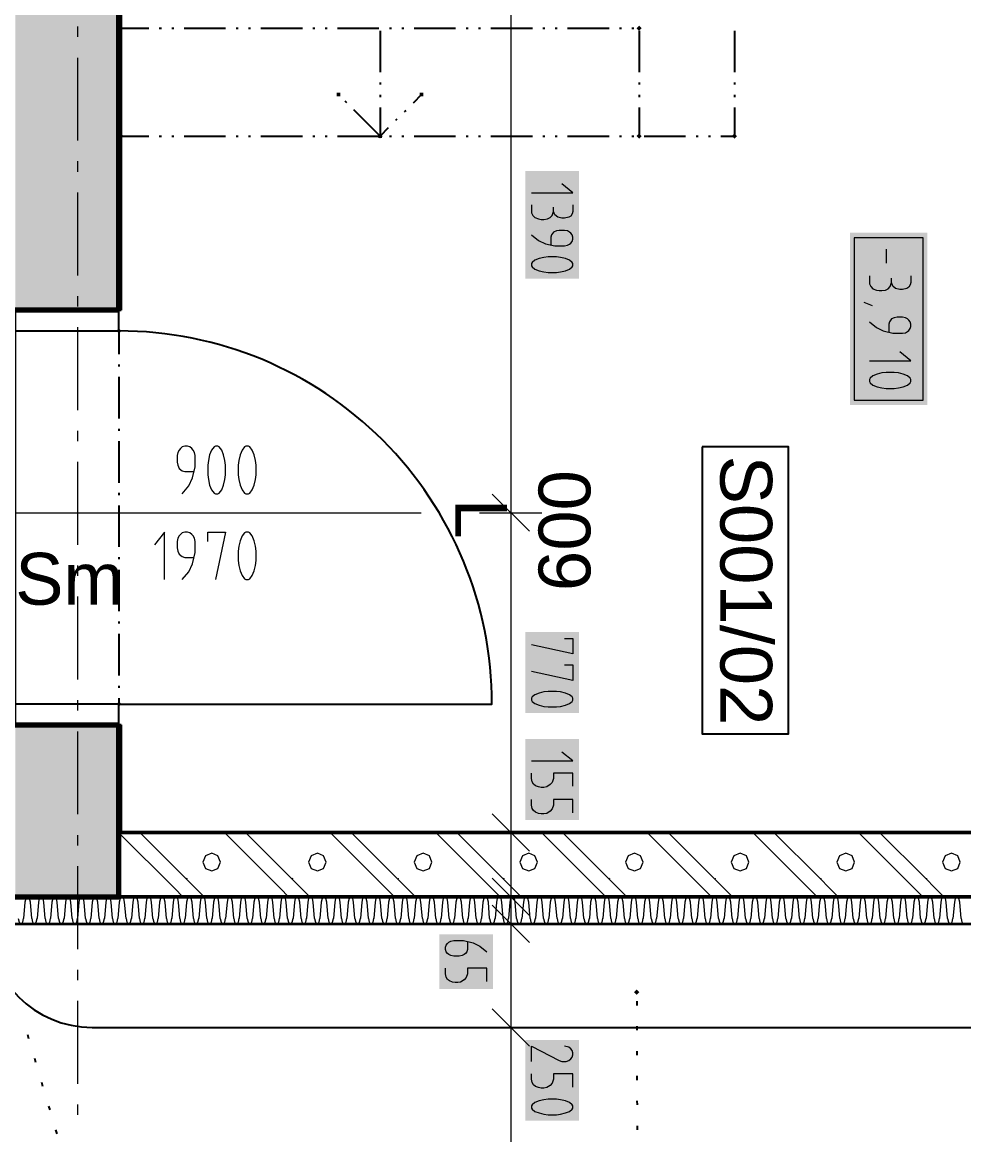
# Model space of a CAD drawing. Header units: millimetres. Extents: x 0 to 594, y 0 to 420.
# Drawn here: x 398.18 to 416.07, y 246.47 to 267.6 of the extents above; entities that cross this region are included whole.
import ezdxf

# ---------------------------------------------------------------- set-up
doc = ezdxf.new("R2010")
doc.units = ezdxf.units.MM
doc.header["$LTSCALE"] = 8
for name, color, linetype in [('PDF_Dvere', 7, 'Continuous'), ('PDF_Instalacni prizdivky', 7, 'Continuous'), ('PDF_Koty delkove', 7, 'Continuous'), ('PDF_Koty vyskove-pudorysy', 7, 'Continuous'), ('PDF_Mistnost-popis', 7, 'Continuous'), ('PDF_Obecne 0.25', 7, 'Continuous'), ('PDF_Omitka', 7, 'Continuous'), ('PDF_Osy hlavni', 7, 'Continuous'), ('PDF_Popis dveri', 7, 'Continuous'), ('PDF_Popisy EL', 7, 'Continuous'), ('PDF_Schody 2D', 7, 'Continuous'), ('PDF_Steny obvodove nosne', 7, 'Continuous'), ('PDF_Steny sendvic', 7, 'Continuous'), ('PDF_Text', 7, 'Continuous')]:
    doc.layers.add(name, color=color, linetype=linetype)
doc.styles.add('PDF Arial', font='arial.ttf')

msp = doc.modelspace()

# ---------------------------------------------------------------- linework, layer by layer
at = {"layer": 'PDF_Dvere', "lineweight": 25}
for points in [[(398.051, 262.134), (398.051, 261.74), (400.02, 261.74), (400.02, 262.134)], [(398.051, 254.654), (398.051, 254.26), (400.02, 254.26), (400.02, 254.654)]]:
    msp.add_lwpolyline(points, close=True, dxfattribs=at)
msp.add_lwpolyline([(400.02, 254.764), (400.02, 254.654), (407.106, 254.654, 0.414214), (400.02, 261.74), (400.02, 261.299)], format="xyb", dxfattribs=at)
for points in [[(400.02, 261.102), (400.02, 261.063)], [(400.02, 260.866), (400.02, 260.079)], [(400.02, 259.882), (400.02, 259.843)], [(400.02, 259.646), (400.02, 258.858)], [(400.02, 258.662), (400.02, 258.622)], [(400.02, 258.425), (400.02, 257.638)], [(400.02, 257.441), (400.02, 257.402)], [(400.02, 257.205), (400.02, 256.417)], [(400.02, 256.221), (400.02, 256.181)], [(400.02, 255.984), (400.02, 255.197)], [(400.02, 255), (400.02, 254.961)]]:
    msp.add_lwpolyline(points, dxfattribs=at)
at = {"layer": 'PDF_Dvere', "lineweight": 25, "transparency": 33554559}
for points in [[(400.02, 261.789), (400.069, 261.74), (399.971, 261.74), (400.02, 261.691)], [(400.02, 254.703), (400.069, 254.654), (399.971, 254.654), (400.02, 254.604)]]:
    msp.add_solid(points, dxfattribs=at)
at = {"layer": 'PDF_Instalacni prizdivky', "lineweight": 50}
msp.add_lwpolyline([(400.02, 250.992), (417.658, 250.992), (417.658, 252.213), (417.618, 252.213), (400.059, 252.213), (400.02, 252.213)], close=True, dxfattribs=at)
at = {"layer": 'PDF_Instalacni prizdivky', "lineweight": 9}
for points in [[(400.02, 252.209), (401.079, 251.15), (401.236, 250.992)], [(400.417, 252.213), (401.28, 251.35)], [(402.024, 252.213), (403.087, 251.15), (403.244, 250.992)], [(402.425, 252.213), (403.288, 251.35)], [(404.032, 252.213), (405.095, 251.15), (405.252, 250.992)], [(404.433, 252.213), (405.295, 251.35)], [(406.039, 252.213), (407.102, 251.15), (407.26, 250.992)], [(406.441, 252.213), (407.303, 251.35)], [(408.047, 252.213), (409.11, 251.15), (409.268, 250.992)], [(408.449, 252.213), (409.311, 251.35)], [(410.055, 252.213), (411.118, 251.15), (411.276, 250.992)], [(410.457, 252.213), (411.319, 251.35)], [(412.063, 252.213), (413.126, 251.15), (413.284, 250.992)], [(412.465, 252.213), (413.327, 251.35)], [(414.071, 252.213), (415.134, 251.15), (415.291, 250.992)], [(414.473, 252.213), (415.335, 251.35)], [(411.94, 251.532), (411.99, 251.652), (411.94, 251.771), (411.821, 251.82), (411.702, 251.771), (411.652, 251.652), (411.702, 251.532), (411.821, 251.483)], [(411.821, 251.483), (411.94, 251.532)], [(401.28, 251.35), (401.48, 251.15)], [(403.288, 251.35), (403.488, 251.15)], [(405.295, 251.35), (405.496, 251.15)], [(407.303, 251.35), (407.504, 251.15)], [(409.311, 251.35), (409.512, 251.15)], [(411.319, 251.35), (411.52, 251.15)], [(413.327, 251.35), (413.528, 251.15)], [(415.335, 251.35), (415.536, 251.15)], [(401.48, 251.15), (401.638, 250.992)], [(403.488, 251.15), (403.646, 250.992)], [(405.496, 251.15), (405.654, 250.992)], [(407.504, 251.15), (407.662, 250.992)], [(409.512, 251.15), (409.669, 250.992)], [(411.52, 251.15), (411.677, 250.992)], [(413.528, 251.15), (413.685, 250.992)], [(415.536, 251.15), (415.693, 250.992)]]:
    msp.add_lwpolyline(points, dxfattribs=at)
for points in [[(401.782, 251.483), (401.901, 251.532), (401.95, 251.652), (401.901, 251.771), (401.782, 251.82), (401.662, 251.771), (401.613, 251.652), (401.662, 251.532)], [(403.79, 251.483), (403.909, 251.532), (403.958, 251.652), (403.909, 251.771), (403.79, 251.82), (403.67, 251.771), (403.621, 251.652), (403.67, 251.532)], [(405.797, 251.483), (405.917, 251.532), (405.966, 251.652), (405.917, 251.771), (405.797, 251.82), (405.678, 251.771), (405.629, 251.652), (405.678, 251.532)], [(407.805, 251.483), (407.924, 251.532), (407.974, 251.652), (407.924, 251.771), (407.805, 251.82), (407.686, 251.771), (407.637, 251.652), (407.686, 251.532)], [(409.813, 251.483), (409.932, 251.532), (409.982, 251.652), (409.932, 251.771), (409.813, 251.82), (409.694, 251.771), (409.644, 251.652), (409.694, 251.532)], [(413.829, 251.483), (413.948, 251.532), (413.998, 251.652), (413.948, 251.771), (413.829, 251.82), (413.71, 251.771), (413.66, 251.652), (413.71, 251.532)], [(415.837, 251.483), (415.956, 251.532), (416.005, 251.652), (415.956, 251.771), (415.837, 251.82), (415.717, 251.771), (415.668, 251.652), (415.717, 251.532)]]:
    msp.add_lwpolyline(points, close=True, dxfattribs=at)
at = {"layer": 'PDF_Instalacni prizdivky', "lineweight": 9, "transparency": 33554559}
for points in [[(401.31, 251.354), (401.328, 251.336), (401.292, 251.336), (401.31, 251.319)], [(403.318, 251.354), (403.335, 251.336), (403.3, 251.336), (403.318, 251.319)], [(405.326, 251.354), (405.343, 251.336), (405.308, 251.336), (405.326, 251.319)], [(407.333, 251.354), (407.351, 251.336), (407.316, 251.336), (407.333, 251.319)], [(409.341, 251.354), (409.359, 251.336), (409.324, 251.336), (409.341, 251.319)], [(411.349, 251.354), (411.367, 251.336), (411.331, 251.336), (411.349, 251.319)], [(413.357, 251.354), (413.375, 251.336), (413.339, 251.336), (413.357, 251.319)], [(415.365, 251.354), (415.383, 251.336), (415.347, 251.336), (415.365, 251.319)]]:
    msp.add_solid(points, dxfattribs=at)
at = {"layer": 'PDF_Koty delkove', "lineweight": 18}
for points in [[(407.464, 299.614), (407.464, 295.179), (407.464, 287.961), (407.464, 285.437), (407.464, 269.22), (407.464, 258.288), (407.464, 252.213)], [(407.858, 264.363), (408.645, 264.363), (408.436, 264.531)], [(407.858, 264.132), (407.858, 263.985), (407.884, 263.933), (407.924, 263.891), (407.989, 263.87), (408.042, 263.859), (408.095, 263.859), (408.16, 263.87), (408.212, 263.891), (408.251, 263.933), (408.278, 264.006)], [(408.645, 264.132), (408.645, 264.006), (408.633, 263.964), (408.606, 263.922), (408.566, 263.901), (408.488, 263.88), (408.436, 263.88), (408.357, 263.901), (408.304, 263.943), (408.278, 264.006), (408.278, 264.09)], [(407.858, 263.565), (407.989, 263.46), (408.121, 263.397), (408.304, 263.355), (408.488, 263.355), (408.54, 263.366), (408.58, 263.387), (408.606, 263.407), (408.633, 263.439), (408.645, 263.481), (408.645, 263.523), (408.633, 263.565), (408.606, 263.596), (408.58, 263.617), (408.54, 263.639), (408.488, 263.649), (408.383, 263.649), (408.331, 263.639), (408.278, 263.617), (408.239, 263.565), (408.225, 263.523), (408.225, 263.376)], [(408.331, 263.145), (408.173, 263.145), (408.095, 263.135), (408.003, 263.113), (407.924, 263.082), (407.871, 263.04), (407.858, 263.019), (407.858, 262.977), (407.871, 262.956), (407.924, 262.914), (408.003, 262.883), (408.095, 262.862), (408.173, 262.851)], [(408.173, 262.851), (408.331, 262.851), (408.409, 262.862), (408.501, 262.883), (408.58, 262.914), (408.633, 262.956), (408.645, 262.977), (408.645, 263.019), (408.633, 263.04), (408.58, 263.082), (408.501, 263.113), (408.409, 263.135), (408.331, 263.145)], [(407.11, 258.642), (407.818, 257.934)], [(406.873, 258.288), (407.464, 258.288), (408.055, 258.288)], [(408.488, 255.901), (408.645, 255.901), (408.645, 255.607), (407.858, 255.775)], [(408.488, 255.397), (408.645, 255.397), (408.645, 255.103), (407.858, 255.271)], [(407.858, 253.575), (408.645, 253.575), (408.436, 253.742)], [(408.645, 253.091), (408.645, 253.343), (408.278, 253.343), (408.278, 253.238), (408.251, 253.165), (408.212, 253.123), (408.147, 253.081), (408.095, 253.071), (408.042, 253.071), (407.989, 253.081), (407.937, 253.102), (407.898, 253.134), (407.871, 253.175), (407.858, 253.238), (407.858, 253.343)], [(408.645, 252.587), (408.645, 252.839), (408.278, 252.839), (408.278, 252.734), (408.251, 252.661), (408.212, 252.619), (408.147, 252.577), (408.095, 252.567), (408.042, 252.567), (407.989, 252.577), (407.937, 252.598), (407.898, 252.63), (407.871, 252.671), (407.858, 252.734), (407.858, 252.839)], [(407.11, 252.567), (407.818, 251.858)], [(406.873, 252.213), (407.464, 252.213), (408.055, 252.213)], [(407.464, 252.213), (407.464, 250.992), (407.464, 250.48), (407.464, 248.512), (407.464, 210.598), (407.464, 203.906)], [(407.11, 251.346), (407.818, 250.638)], [(406.873, 250.992), (407.464, 250.992), (408.055, 250.992)], [(407.11, 250.835), (407.818, 250.126)], [(406.873, 250.48), (407.464, 250.48), (408.055, 250.48)], [(406.643, 250.139), (406.643, 249.992), (406.629, 249.95), (406.603, 249.918), (406.576, 249.898), (406.538, 249.877), (406.485, 249.866), (406.38, 249.866), (406.328, 249.877), (406.288, 249.898), (406.262, 249.918), (406.235, 249.95), (406.222, 249.992), (406.222, 250.034), (406.235, 250.076), (406.262, 250.107), (406.288, 250.128), (406.328, 250.149), (406.38, 250.16), (406.564, 250.16), (406.747, 250.118), (406.879, 250.055), (407.01, 249.95)], [(406.511, 249.373), (406.459, 249.362), (406.406, 249.362), (406.354, 249.373), (406.302, 249.394), (406.262, 249.425), (406.235, 249.467), (406.222, 249.53), (406.222, 249.635)], [(407.01, 249.383), (407.01, 249.635), (406.643, 249.635), (406.643, 249.53), (406.616, 249.457), (406.576, 249.414), (406.511, 249.373)], [(407.11, 248.866), (407.818, 248.157)], [(406.873, 248.512), (407.464, 248.512), (408.055, 248.512)], [(407.858, 247.863), (407.858, 248.157), (408.383, 247.884), (408.436, 247.863), (408.514, 247.863), (408.566, 247.884), (408.606, 247.916), (408.633, 247.947), (408.645, 247.989), (408.645, 248.031), (408.633, 248.073), (408.606, 248.105), (408.566, 248.136), (408.488, 248.157)], [(408.645, 247.38), (408.645, 247.632), (408.278, 247.632), (408.278, 247.527), (408.251, 247.454), (408.212, 247.412), (408.147, 247.37), (408.095, 247.359), (408.042, 247.359), (407.989, 247.37), (407.937, 247.391), (407.898, 247.422), (407.871, 247.464), (407.858, 247.527), (407.858, 247.632)], [(408.003, 247.117), (407.924, 247.086), (407.871, 247.044), (407.858, 247.023), (407.858, 246.981), (407.871, 246.96), (407.924, 246.918), (408.003, 246.887), (408.095, 246.866), (408.173, 246.855)], [(408.173, 246.855), (408.331, 246.855), (408.409, 246.866), (408.501, 246.887), (408.58, 246.918), (408.633, 246.96), (408.645, 246.981), (408.645, 247.023), (408.633, 247.044), (408.58, 247.086), (408.501, 247.117), (408.409, 247.139), (408.331, 247.15), (408.173, 247.15), (408.095, 247.139), (408.003, 247.117)]]:
    msp.add_lwpolyline(points, dxfattribs=at)
msp.add_lwpolyline([(408.173, 254.599), (408.331, 254.599), (408.409, 254.61), (408.501, 254.631), (408.58, 254.662), (408.633, 254.704), (408.645, 254.725), (408.645, 254.767), (408.633, 254.788), (408.58, 254.83), (408.501, 254.861), (408.409, 254.883), (408.331, 254.893), (408.173, 254.893), (408.095, 254.883), (408.003, 254.861), (407.924, 254.83), (407.871, 254.788), (407.858, 254.767), (407.858, 254.725), (407.871, 254.704), (407.924, 254.662), (408.003, 254.631), (408.095, 254.61)], close=True, dxfattribs=at)
at = {"layer": 'PDF_Koty delkove', "color": 7, "lineweight": 18, "true_color": 0xffffff, "transparency": 33554559}
for points in [[(407.74, 264.775), (407.74, 262.733), (408.763, 264.775), (408.763, 262.733)], [(407.74, 256.019), (407.74, 254.481), (408.763, 256.019), (408.763, 254.481)], [(407.74, 253.987), (407.74, 252.449), (408.763, 253.987), (408.763, 252.449)], [(406.104, 250.278), (406.104, 249.244), (407.128, 250.278), (407.128, 249.244)], [(407.74, 248.276), (407.74, 246.738), (408.763, 248.276), (408.763, 246.738)]]:
    msp.add_solid(points, dxfattribs=at)
at = {"layer": 'PDF_Koty vyskove-pudorysy', "lineweight": 18}
msp.add_lwpolyline([(413.99, 263.511), (413.99, 260.427), (415.302, 260.427), (415.302, 263.511)], close=True, dxfattribs=at)
for points in [[(414.594, 263.292), (414.594, 263.029)], [(414.278, 262.789), (414.278, 262.636), (414.305, 262.581), (414.344, 262.537), (414.41, 262.516), (414.462, 262.505), (414.515, 262.505), (414.581, 262.516), (414.633, 262.537), (414.672, 262.581), (414.699, 262.657)], [(415.066, 262.789), (415.066, 262.657), (415.053, 262.614), (415.026, 262.57), (414.987, 262.548), (414.909, 262.526), (414.856, 262.526), (414.777, 262.548), (414.725, 262.592), (414.699, 262.657), (414.699, 262.745)], [(414.174, 262.286), (414.331, 262.22)], [(414.278, 261.914), (414.41, 261.804), (414.541, 261.739), (414.725, 261.695), (414.909, 261.695), (414.961, 261.706), (415, 261.728), (415.026, 261.75), (415.053, 261.783), (415.066, 261.827), (415.066, 261.87), (415.053, 261.914), (415.026, 261.947), (415, 261.968), (414.961, 261.991), (414.909, 262.002), (414.803, 262.002), (414.751, 261.991), (414.699, 261.968), (414.659, 261.914), (414.646, 261.87), (414.646, 261.717)], [(414.278, 261.17), (415.066, 261.17), (414.856, 261.345)], [(415.053, 260.754), (415.066, 260.777), (415.066, 260.82), (415.053, 260.842), (415, 260.886), (414.922, 260.918), (414.829, 260.941), (414.751, 260.952), (414.594, 260.952), (414.515, 260.941), (414.423, 260.918), (414.344, 260.886), (414.292, 260.842), (414.278, 260.82), (414.278, 260.777), (414.292, 260.754), (414.344, 260.711), (414.423, 260.678), (414.515, 260.657), (414.594, 260.645)], [(414.594, 260.645), (414.751, 260.645), (414.829, 260.657), (414.922, 260.678), (415, 260.711), (415.053, 260.754)]]:
    msp.add_lwpolyline(points, dxfattribs=at)
at = {"layer": 'PDF_Koty vyskove-pudorysy', "color": 7, "lineweight": 18, "true_color": 0xffffff, "transparency": 33554559}
msp.add_solid([(413.911, 263.605), (413.911, 260.332), (415.381, 263.605), (415.381, 260.332)], dxfattribs=at)
at = {"layer": 'PDF_Mistnost-popis', "lineweight": 25}
msp.add_lwpolyline([(411.102, 259.536), (411.102, 254.085), (412.742, 254.085), (412.742, 259.536)], close=True, dxfattribs=at)
at = {"layer": 'PDF_Obecne 0.25', "lineweight": 25}
msp.add_lwpolyline([(398.051, 262.134), (398.051, 254.26), (392.776, 254.26), (397.54, 250.48, 0.414211), (399.508, 248.512), (444.665, 248.512, 0.414215), (446.634, 250.48)], format="xyb", dxfattribs=at)
at = {"layer": 'PDF_Omitka', "lineweight": 35}
for points in [[(400.059, 262.134), (400.059, 299.614), (400.059, 299.653), (400.02, 299.653), (400.02, 262.134)], [(400.059, 262.134), (400.02, 262.134)], [(400.02, 254.26), (400.059, 254.26)], [(400.02, 254.26), (400.02, 252.213), (400.059, 252.213), (400.059, 254.26)]]:
    msp.add_lwpolyline(points, dxfattribs=at)
at = {"layer": 'PDF_Osy hlavni', "lineweight": 18}
for points in [[(399.232, 267.52), (399.232, 267.323)], [(399.232, 266.929), (399.232, 265.354)], [(399.232, 264.961), (399.232, 264.764)], [(399.232, 264.37), (399.232, 262.795)], [(399.232, 262.402), (399.232, 262.205)], [(399.232, 261.811), (399.232, 260.236)], [(399.232, 259.843), (399.232, 259.646)], [(399.232, 259.252), (399.232, 257.677)], [(399.232, 257.284), (399.232, 257.087)], [(399.232, 256.693), (399.232, 255.118)], [(399.232, 254.725), (399.232, 254.528)], [(399.232, 254.134), (399.232, 252.559)], [(399.232, 252.165), (399.232, 251.969)], [(399.232, 251.575), (399.232, 250)], [(399.232, 249.606), (399.232, 249.41)], [(399.232, 249.016), (399.232, 247.441)], [(399.232, 247.047), (399.232, 246.851)]]:
    msp.add_lwpolyline(points, dxfattribs=at)
at = {"layer": 'PDF_Popis dveri', "lineweight": 18}
for points in [[(401.224, 258.646), (401.345, 258.797), (401.417, 258.948), (401.465, 259.159), (401.465, 259.371), (401.453, 259.431), (401.429, 259.476), (401.405, 259.506), (401.368, 259.537), (401.32, 259.551), (401.272, 259.551), (401.224, 259.537), (401.187, 259.506), (401.163, 259.476), (401.139, 259.431), (401.127, 259.371), (401.127, 259.25), (401.139, 259.19), (401.163, 259.129), (401.224, 259.084), (401.272, 259.068), (401.441, 259.068)], [(402.551, 259.476), (402.504, 259.537), (402.479, 259.551), (402.431, 259.551), (402.407, 259.537), (402.359, 259.476), (402.323, 259.385), (402.298, 259.279), (402.286, 259.19), (402.286, 259.009), (402.298, 258.918), (402.323, 258.812), (402.359, 258.722), (402.407, 258.661), (402.431, 258.646), (402.479, 258.646), (402.504, 258.661), (402.551, 258.722), (402.588, 258.812), (402.612, 258.918), (402.624, 259.009)], [(402.624, 259.009), (402.624, 259.19), (402.612, 259.279), (402.588, 259.385), (402.551, 259.476)], [(395.359, 258.288), (405.76, 258.288)], [(400.885, 257.016), (400.885, 257.921), (400.693, 257.68)], [(401.224, 257.016), (401.345, 257.167), (401.417, 257.318), (401.465, 257.529), (401.465, 257.741), (401.453, 257.801), (401.429, 257.846), (401.405, 257.876), (401.368, 257.907), (401.32, 257.921), (401.272, 257.921), (401.224, 257.907), (401.187, 257.876), (401.163, 257.846), (401.139, 257.801), (401.127, 257.741), (401.127, 257.62), (401.139, 257.56), (401.163, 257.499), (401.224, 257.454), (401.272, 257.439), (401.441, 257.439)], [(401.706, 257.741), (401.706, 257.921), (402.044, 257.921), (401.852, 257.016)], [(402.551, 257.846), (402.504, 257.907), (402.479, 257.921), (402.431, 257.921), (402.407, 257.907), (402.359, 257.846), (402.323, 257.755), (402.298, 257.65), (402.286, 257.56), (402.286, 257.379), (402.298, 257.288), (402.323, 257.182), (402.359, 257.092), (402.407, 257.031), (402.431, 257.016), (402.479, 257.016), (402.504, 257.031), (402.551, 257.092), (402.588, 257.182), (402.612, 257.288), (402.624, 257.379)], [(402.624, 257.379), (402.624, 257.56), (402.612, 257.65), (402.588, 257.755), (402.551, 257.846)]]:
    msp.add_lwpolyline(points, dxfattribs=at)
msp.add_lwpolyline([(402.044, 259.009), (402.044, 259.19), (402.032, 259.279), (402.008, 259.385), (401.972, 259.476), (401.924, 259.537), (401.899, 259.551), (401.852, 259.551), (401.827, 259.537), (401.779, 259.476), (401.743, 259.385), (401.718, 259.279), (401.706, 259.19), (401.706, 259.009), (401.718, 258.918), (401.743, 258.812), (401.779, 258.722), (401.827, 258.661), (401.852, 258.646), (401.899, 258.646), (401.924, 258.661), (401.972, 258.722), (402.008, 258.812), (402.032, 258.918)], close=True, dxfattribs=at)
at = {"layer": 'PDF_Popisy EL', "lineweight": 25}
for points in [[(409.857, 249.008), (409.857, 248.929)], [(409.858, 248.536), (409.858, 248.457)], [(398.281, 248.379), (398.303, 248.303)], [(409.859, 248.063), (409.86, 247.985)], [(398.415, 247.925), (398.437, 247.85)], [(398.548, 247.472), (398.57, 247.397)], [(409.861, 247.591), (409.861, 247.512)], [(398.681, 247.019), (398.704, 246.944)], [(409.862, 247.118), (409.863, 247.04)], [(409.864, 246.646), (409.864, 246.567)], [(398.815, 246.566), (398.837, 246.49)]]:
    msp.add_lwpolyline(points, dxfattribs=at)
at = {"layer": 'PDF_Popisy EL', "lineweight": 25, "transparency": 33554559}
msp.add_solid([(409.856, 249.23), (409.905, 249.181), (409.807, 249.181), (409.856, 249.132)], dxfattribs=at)
at = {"layer": 'PDF_Schody 2D', "lineweight": 25}
for points in [[(400.059, 267.488), (400.59, 267.488)], [(400.059, 267.441), (400.059, 266.654)], [(400.787, 267.488), (400.827, 267.488)], [(401.023, 267.488), (401.063, 267.488)], [(401.26, 267.488), (402.047, 267.488)], [(402.244, 267.488), (402.283, 267.488)], [(402.48, 267.488), (402.52, 267.488)], [(402.716, 267.488), (403.504, 267.488)], [(403.701, 267.488), (403.74, 267.488)], [(403.937, 267.488), (403.976, 267.488)], [(404.173, 267.488), (404.96, 267.488)], [(404.98, 267.441), (404.98, 266.654)], [(405.157, 267.488), (405.197, 267.488)], [(405.394, 267.488), (405.433, 267.488)], [(405.63, 267.488), (406.417, 267.488)], [(406.614, 267.488), (406.653, 267.488)], [(406.85, 267.488), (406.89, 267.488)], [(407.086, 267.488), (407.874, 267.488)], [(408.071, 267.488), (408.11, 267.488)], [(408.307, 267.488), (408.346, 267.488)], [(408.543, 267.488), (409.331, 267.488)], [(409.527, 267.488), (409.567, 267.488)], [(409.764, 267.488), (409.803, 267.488)], [(409.902, 267.441), (409.902, 266.654)], [(411.713, 267.441), (411.713, 266.654)], [(400.059, 266.457), (400.059, 266.417)], [(404.98, 266.457), (404.98, 266.417)], [(409.902, 266.457), (409.902, 266.417)], [(411.713, 266.457), (411.713, 266.417)], [(405.768, 266.228), (405.607, 266.068)], [(400.059, 266.221), (400.059, 266.181)], [(404.313, 266.109), (404.34, 266.081)], [(404.98, 266.221), (404.98, 266.181)], [(409.902, 266.221), (409.902, 266.181)], [(411.713, 266.221), (411.713, 266.181)], [(400.059, 265.984), (400.059, 265.441)], [(405.134, 265.594), (404.98, 265.441), (404.48, 265.942)], [(404.98, 265.984), (404.98, 265.441)], [(405.468, 265.928), (405.44, 265.901)], [(409.902, 265.984), (409.902, 265.441)], [(411.713, 265.984), (411.713, 265.441)], [(405.301, 265.761), (405.273, 265.734)], [(400.059, 265.441), (400.59, 265.441)], [(400.787, 265.441), (400.827, 265.441)], [(401.023, 265.441), (401.063, 265.441)], [(401.26, 265.441), (402.047, 265.441)], [(402.244, 265.441), (402.283, 265.441)], [(402.48, 265.441), (402.52, 265.441)], [(402.716, 265.441), (403.504, 265.441)], [(403.701, 265.441), (403.74, 265.441)], [(403.937, 265.441), (403.976, 265.441)], [(404.173, 265.441), (404.96, 265.441)], [(405.157, 265.441), (405.197, 265.441)], [(405.394, 265.441), (405.433, 265.441)], [(405.63, 265.441), (406.417, 265.441)], [(406.614, 265.441), (406.653, 265.441)], [(406.85, 265.441), (406.89, 265.441)], [(407.086, 265.441), (407.874, 265.441)], [(408.071, 265.441), (408.11, 265.441)], [(408.307, 265.441), (408.346, 265.441)], [(408.543, 265.441), (409.331, 265.441)], [(409.527, 265.441), (409.567, 265.441)], [(409.764, 265.441), (409.803, 265.441)], [(410, 265.441), (410.787, 265.441)], [(410.984, 265.441), (411.023, 265.441)], [(411.22, 265.441), (411.26, 265.441)], [(411.457, 265.441), (411.713, 265.441)]]:
    msp.add_lwpolyline(points, dxfattribs=at)
at = {"layer": 'PDF_Schody 2D', "lineweight": 25, "transparency": 33554559}
for points in [[(400.01, 267.488), (400.059, 267.537), (400.059, 267.439), (400.108, 267.488)], [(409.852, 267.488), (409.902, 267.537), (409.902, 267.439), (409.951, 267.488)], [(404.158, 266.263), (404.228, 266.263), (404.158, 266.194), (404.228, 266.194)], [(405.803, 266.263), (405.803, 266.194), (405.733, 266.263), (405.733, 266.194)], [(400.059, 265.49), (400.108, 265.441), (400.01, 265.441), (400.059, 265.392)], [(400.01, 265.441), (400.059, 265.49), (400.059, 265.392), (400.108, 265.441)], [(404.98, 265.49), (405.03, 265.441), (404.931, 265.441), (404.98, 265.392)], [(405.015, 265.476), (405.015, 265.406), (404.946, 265.476), (404.946, 265.406)], [(404.946, 265.476), (405.015, 265.476), (404.946, 265.406), (405.015, 265.406)], [(409.852, 265.441), (409.902, 265.49), (409.902, 265.392), (409.951, 265.441)], [(409.852, 265.441), (409.902, 265.49), (409.902, 265.392), (409.951, 265.441)], [(409.902, 265.49), (409.951, 265.441), (409.852, 265.441), (409.902, 265.392)], [(411.664, 265.441), (411.713, 265.49), (411.713, 265.392), (411.762, 265.441)], [(411.713, 265.49), (411.762, 265.441), (411.664, 265.441), (411.713, 265.392)]]:
    msp.add_solid(points, dxfattribs=at)
at = {"layer": 'PDF_Steny obvodove nosne', "lineweight": 70}
for points in [[(400.02, 262.134), (400.02, 299.653), (400.059, 299.653)], [(400.02, 262.134), (398.051, 262.134)], [(398.051, 250.992), (400.02, 250.992), (400.02, 252.213), (400.02, 254.26)], [(398.051, 254.26), (400.02, 254.26)]]:
    msp.add_lwpolyline(points, dxfattribs=at)
at = {"layer": 'PDF_Steny obvodove nosne', "color": 9, "lineweight": 9, "true_color": 0xc0c0c0, "transparency": 33554559}
for points in [[(400.02, 262.134), (400.02, 301.622), (398.051, 262.134), (398.051, 301.622)], [(398.051, 254.26), (398.051, 250.992), (400.02, 254.26), (400.02, 250.992)]]:
    msp.add_solid(points, dxfattribs=at)
at = {"layer": 'PDF_Steny sendvic', "lineweight": 35}
for points in [[(417.657, 250.48), (455.689, 250.48), (455.689, 250.992), (455.689, 255.754), (455.177, 255.754), (455.177, 252.567), (455.177, 250.992), (442.067, 250.992), (417.658, 250.992), (400.02, 250.992), (398.051, 250.992)], [(398.051, 250.48), (417.657, 250.48)]]:
    msp.add_lwpolyline(points, dxfattribs=at)
at = {"layer": 'PDF_Steny sendvic', "lineweight": 9}
for points in [[(398.234, 250.89), (398.209, 250.583)], [(398.28, 250.992), (398.249, 250.962), (398.234, 250.89)], [(398.234, 250.89), (398.234, 250.89)], [(398.337, 250.89), (398.322, 250.962), (398.291, 250.992)], [(398.362, 250.583), (398.337, 250.89)], [(398.49, 250.89), (398.465, 250.583)], [(398.536, 250.992), (398.505, 250.962), (398.49, 250.89)], [(398.49, 250.89), (398.49, 250.89)], [(398.593, 250.89), (398.578, 250.962), (398.547, 250.992)], [(398.618, 250.583), (398.593, 250.89)], [(398.746, 250.89), (398.721, 250.583)], [(398.792, 250.992), (398.761, 250.962), (398.746, 250.89)], [(398.746, 250.89), (398.746, 250.89)], [(398.849, 250.89), (398.834, 250.962), (398.803, 250.992)], [(398.874, 250.583), (398.849, 250.89)], [(399.002, 250.89), (398.976, 250.583)], [(399.048, 250.992), (399.017, 250.962), (399.002, 250.89)], [(399.002, 250.89), (399.002, 250.89)], [(399.105, 250.89), (399.09, 250.962), (399.059, 250.992)], [(399.13, 250.583), (399.105, 250.89)], [(399.258, 250.89), (399.232, 250.583)], [(399.304, 250.992), (399.273, 250.962), (399.258, 250.89)], [(399.258, 250.89), (399.258, 250.89)], [(399.361, 250.89), (399.345, 250.962), (399.314, 250.992)], [(399.386, 250.583), (399.361, 250.89)], [(399.514, 250.89), (399.488, 250.583)], [(399.56, 250.992), (399.529, 250.962), (399.514, 250.89)], [(399.514, 250.89), (399.514, 250.89)], [(399.616, 250.89), (399.601, 250.962), (399.57, 250.992)], [(399.642, 250.583), (399.616, 250.89)], [(399.769, 250.89), (399.744, 250.583)], [(399.816, 250.992), (399.785, 250.962), (399.769, 250.89)], [(399.769, 250.89), (399.769, 250.89)], [(399.872, 250.89), (399.857, 250.962), (399.826, 250.992)], [(399.898, 250.583), (399.872, 250.89)], [(400.025, 250.89), (400, 250.583)], [(400.071, 250.992), (400.04, 250.962), (400.025, 250.89)], [(400.025, 250.89), (400.025, 250.89)], [(400.128, 250.89), (400.113, 250.962), (400.082, 250.992)], [(400.154, 250.583), (400.128, 250.89)], [(400.281, 250.89), (400.256, 250.583)], [(400.327, 250.992), (400.296, 250.962), (400.281, 250.89)], [(400.281, 250.89), (400.281, 250.89)], [(400.384, 250.89), (400.369, 250.962), (400.338, 250.992)], [(400.409, 250.583), (400.384, 250.89)], [(400.537, 250.89), (400.512, 250.583)], [(400.583, 250.992), (400.552, 250.962), (400.537, 250.89)], [(400.537, 250.89), (400.537, 250.89)], [(400.64, 250.89), (400.625, 250.962), (400.594, 250.992)], [(400.665, 250.583), (400.64, 250.89)], [(400.793, 250.89), (400.768, 250.583)], [(400.839, 250.992), (400.808, 250.962), (400.793, 250.89)], [(400.793, 250.89), (400.793, 250.89)], [(400.896, 250.89), (400.881, 250.962), (400.85, 250.992)], [(400.921, 250.583), (400.896, 250.89)], [(401.049, 250.89), (401.024, 250.583)], [(401.095, 250.992), (401.064, 250.962), (401.049, 250.89)], [(401.049, 250.89), (401.049, 250.89)], [(401.152, 250.89), (401.137, 250.962), (401.106, 250.992)], [(401.177, 250.583), (401.152, 250.89)], [(401.305, 250.89), (401.28, 250.583)], [(401.351, 250.992), (401.32, 250.962), (401.305, 250.89)], [(401.305, 250.89), (401.305, 250.89)], [(401.408, 250.89), (401.393, 250.962), (401.362, 250.992)], [(401.433, 250.583), (401.408, 250.89)], [(401.561, 250.89), (401.535, 250.583)], [(401.607, 250.992), (401.576, 250.962), (401.561, 250.89)], [(401.561, 250.89), (401.561, 250.89)], [(401.664, 250.89), (401.649, 250.962), (401.618, 250.992)], [(401.689, 250.583), (401.664, 250.89)], [(401.817, 250.89), (401.791, 250.583)], [(401.863, 250.992), (401.832, 250.962), (401.817, 250.89)], [(401.817, 250.89), (401.817, 250.89)], [(401.92, 250.89), (401.905, 250.962), (401.874, 250.992)], [(401.945, 250.583), (401.92, 250.89)], [(402.073, 250.89), (402.047, 250.583)], [(402.119, 250.992), (402.088, 250.962), (402.073, 250.89)], [(402.073, 250.89), (402.073, 250.89)], [(402.175, 250.89), (402.16, 250.962), (402.129, 250.992)], [(402.201, 250.583), (402.175, 250.89)], [(402.329, 250.89), (402.303, 250.583)], [(402.375, 250.992), (402.344, 250.962), (402.329, 250.89)], [(402.329, 250.89), (402.329, 250.89)], [(402.431, 250.89), (402.416, 250.962), (402.385, 250.992)], [(402.457, 250.583), (402.431, 250.89)], [(402.584, 250.89), (402.559, 250.583)], [(402.63, 250.992), (402.599, 250.962), (402.584, 250.89)], [(402.584, 250.89), (402.584, 250.89)], [(402.687, 250.89), (402.672, 250.962), (402.641, 250.992)], [(402.713, 250.583), (402.687, 250.89)], [(402.84, 250.89), (402.815, 250.583)], [(402.886, 250.992), (402.855, 250.962), (402.84, 250.89)], [(402.84, 250.89), (402.84, 250.89)], [(402.943, 250.89), (402.928, 250.962), (402.897, 250.992)], [(402.969, 250.583), (402.943, 250.89)], [(403.096, 250.89), (403.071, 250.583)], [(403.142, 250.992), (403.111, 250.962), (403.096, 250.89)], [(403.096, 250.89), (403.096, 250.89)], [(403.199, 250.89), (403.184, 250.962), (403.153, 250.992)], [(403.224, 250.583), (403.199, 250.89)], [(403.352, 250.89), (403.327, 250.583)], [(403.398, 250.992), (403.367, 250.962), (403.352, 250.89)], [(403.352, 250.89), (403.352, 250.89)], [(403.455, 250.89), (403.44, 250.962), (403.409, 250.992)], [(403.48, 250.583), (403.455, 250.89)], [(403.608, 250.89), (403.583, 250.583)], [(403.654, 250.992), (403.623, 250.962), (403.608, 250.89)], [(403.608, 250.89), (403.608, 250.89)], [(403.711, 250.89), (403.696, 250.962), (403.665, 250.992)], [(403.736, 250.583), (403.711, 250.89)], [(403.864, 250.89), (403.839, 250.583)], [(403.91, 250.992), (403.879, 250.962), (403.864, 250.89)], [(403.864, 250.89), (403.864, 250.89)], [(403.967, 250.89), (403.952, 250.962), (403.921, 250.992)], [(403.992, 250.583), (403.967, 250.89)], [(404.12, 250.89), (404.095, 250.583)], [(404.166, 250.992), (404.135, 250.962), (404.12, 250.89)], [(404.12, 250.89), (404.12, 250.89)], [(404.223, 250.89), (404.208, 250.962), (404.177, 250.992)], [(404.248, 250.583), (404.223, 250.89)], [(404.376, 250.89), (404.35, 250.583)], [(404.422, 250.992), (404.391, 250.962), (404.376, 250.89)], [(404.376, 250.89), (404.376, 250.89)], [(404.479, 250.89), (404.464, 250.962), (404.433, 250.992)], [(404.504, 250.583), (404.479, 250.89)], [(404.632, 250.89), (404.606, 250.583)], [(404.678, 250.992), (404.647, 250.962), (404.632, 250.89)], [(404.632, 250.89), (404.632, 250.89)], [(404.735, 250.89), (404.719, 250.962), (404.688, 250.992)], [(404.76, 250.583), (404.735, 250.89)], [(404.888, 250.89), (404.862, 250.583)], [(404.934, 250.992), (404.903, 250.962), (404.888, 250.89)], [(404.888, 250.89), (404.888, 250.89)], [(404.888, 250.89), (404.888, 250.89)], [(404.99, 250.89), (404.975, 250.962), (404.944, 250.992)], [(405.016, 250.583), (404.99, 250.89)], [(405.144, 250.89), (405.118, 250.583)], [(405.19, 250.992), (405.159, 250.962), (405.144, 250.89)], [(405.144, 250.89), (405.144, 250.89)], [(405.246, 250.89), (405.231, 250.962), (405.2, 250.992)], [(405.272, 250.583), (405.246, 250.89)], [(405.399, 250.89), (405.374, 250.583)], [(405.445, 250.992), (405.414, 250.962), (405.399, 250.89)], [(405.399, 250.89), (405.399, 250.89)], [(405.502, 250.89), (405.487, 250.962), (405.456, 250.992)], [(405.528, 250.583), (405.502, 250.89)], [(405.655, 250.89), (405.63, 250.583)], [(405.701, 250.992), (405.67, 250.962), (405.655, 250.89)], [(405.655, 250.89), (405.655, 250.89)], [(405.758, 250.89), (405.743, 250.962), (405.712, 250.992)], [(405.784, 250.583), (405.758, 250.89)], [(405.911, 250.89), (405.886, 250.583)], [(405.957, 250.992), (405.926, 250.962), (405.911, 250.89)], [(405.911, 250.89), (405.911, 250.89)], [(406.014, 250.89), (405.999, 250.962), (405.968, 250.992)], [(406.039, 250.583), (406.014, 250.89)], [(406.167, 250.89), (406.142, 250.583)], [(406.213, 250.992), (406.182, 250.962), (406.167, 250.89)], [(406.167, 250.89), (406.167, 250.89)], [(406.27, 250.89), (406.255, 250.962), (406.224, 250.992)], [(406.295, 250.583), (406.27, 250.89)], [(406.423, 250.89), (406.398, 250.583)], [(406.469, 250.992), (406.438, 250.962), (406.423, 250.89)], [(406.423, 250.89), (406.423, 250.89)], [(406.526, 250.89), (406.511, 250.962), (406.48, 250.992)], [(406.551, 250.583), (406.526, 250.89)], [(406.679, 250.89), (406.654, 250.583)], [(406.725, 250.992), (406.694, 250.962), (406.679, 250.89)], [(406.679, 250.89), (406.679, 250.89)], [(406.782, 250.89), (406.767, 250.962), (406.736, 250.992)], [(406.807, 250.583), (406.782, 250.89)], [(406.935, 250.89), (406.909, 250.583)], [(406.981, 250.992), (406.95, 250.962), (406.935, 250.89)], [(406.935, 250.89), (406.935, 250.89)], [(407.038, 250.89), (407.023, 250.962), (406.992, 250.992)], [(407.063, 250.583), (407.038, 250.89)], [(407.191, 250.89), (407.165, 250.583)], [(407.237, 250.992), (407.206, 250.962), (407.191, 250.89)], [(407.191, 250.89), (407.191, 250.89)], [(407.294, 250.89), (407.279, 250.962), (407.248, 250.992)], [(407.319, 250.583), (407.294, 250.89)], [(407.447, 250.89), (407.421, 250.583)], [(407.493, 250.992), (407.462, 250.962), (407.447, 250.89)], [(407.447, 250.89), (407.447, 250.89)], [(407.55, 250.89), (407.534, 250.962), (407.503, 250.992)], [(407.575, 250.583), (407.55, 250.89)], [(407.703, 250.89), (407.677, 250.583)], [(407.749, 250.992), (407.718, 250.962), (407.703, 250.89)], [(407.703, 250.89), (407.703, 250.89)], [(407.805, 250.89), (407.79, 250.962), (407.759, 250.992)], [(407.831, 250.583), (407.805, 250.89)], [(407.958, 250.89), (407.933, 250.583)], [(408.004, 250.992), (407.973, 250.962), (407.958, 250.89)], [(407.958, 250.89), (407.958, 250.89)], [(408.061, 250.89), (408.046, 250.962), (408.015, 250.992)], [(408.087, 250.583), (408.061, 250.89)], [(408.214, 250.89), (408.189, 250.583)], [(408.26, 250.992), (408.229, 250.962), (408.214, 250.89)], [(408.214, 250.89), (408.214, 250.89)], [(408.317, 250.89), (408.302, 250.962), (408.271, 250.992)], [(408.343, 250.583), (408.317, 250.89)], [(408.47, 250.89), (408.445, 250.583)], [(408.516, 250.992), (408.485, 250.962), (408.47, 250.89)], [(408.47, 250.89), (408.47, 250.89)], [(408.573, 250.89), (408.558, 250.962), (408.527, 250.992)], [(408.598, 250.583), (408.573, 250.89)], [(408.726, 250.89), (408.701, 250.583)], [(408.772, 250.992), (408.741, 250.962), (408.726, 250.89)], [(408.726, 250.89), (408.726, 250.89)], [(408.829, 250.89), (408.814, 250.962), (408.783, 250.992)], [(408.854, 250.583), (408.829, 250.89)], [(408.982, 250.89), (408.957, 250.583)], [(409.028, 250.992), (408.997, 250.962), (408.982, 250.89)], [(408.982, 250.89), (408.982, 250.89)], [(409.085, 250.89), (409.07, 250.962), (409.039, 250.992)], [(409.11, 250.583), (409.085, 250.89)], [(409.238, 250.89), (409.213, 250.583)], [(409.284, 250.992), (409.253, 250.962), (409.238, 250.89)], [(409.238, 250.89), (409.238, 250.89)], [(409.341, 250.89), (409.326, 250.962), (409.295, 250.992)], [(409.366, 250.583), (409.341, 250.89)], [(409.494, 250.89), (409.469, 250.583)], [(409.54, 250.992), (409.509, 250.962), (409.494, 250.89)], [(409.494, 250.89), (409.494, 250.89)], [(409.597, 250.89), (409.582, 250.962), (409.551, 250.992)], [(409.622, 250.583), (409.597, 250.89)], [(409.75, 250.89), (409.724, 250.583)], [(409.796, 250.992), (409.765, 250.962), (409.75, 250.89)], [(409.75, 250.89), (409.75, 250.89)], [(409.853, 250.89), (409.838, 250.962), (409.807, 250.992)], [(409.878, 250.583), (409.853, 250.89)], [(410.006, 250.89), (409.98, 250.583)], [(410.052, 250.992), (410.021, 250.962), (410.006, 250.89)], [(410.006, 250.89), (410.006, 250.89)], [(410.109, 250.89), (410.093, 250.962), (410.062, 250.992)], [(410.134, 250.583), (410.109, 250.89)], [(410.262, 250.89), (410.236, 250.583)], [(410.308, 250.992), (410.277, 250.962), (410.262, 250.89)], [(410.262, 250.89), (410.262, 250.89)], [(410.364, 250.89), (410.349, 250.962), (410.318, 250.992)], [(410.39, 250.583), (410.364, 250.89)], [(410.518, 250.89), (410.492, 250.583)], [(410.564, 250.992), (410.533, 250.962), (410.518, 250.89)], [(410.518, 250.89), (410.518, 250.89)], [(410.62, 250.89), (410.605, 250.962), (410.574, 250.992)], [(410.646, 250.583), (410.62, 250.89)], [(410.773, 250.89), (410.748, 250.583)], [(410.819, 250.992), (410.788, 250.962), (410.773, 250.89)], [(410.773, 250.89), (410.773, 250.89)], [(410.876, 250.89), (410.861, 250.962), (410.83, 250.992)], [(410.902, 250.583), (410.876, 250.89)], [(411.029, 250.89), (411.004, 250.583)], [(411.075, 250.992), (411.044, 250.962), (411.029, 250.89)], [(411.029, 250.89), (411.029, 250.89)], [(411.132, 250.89), (411.117, 250.962), (411.086, 250.992)], [(411.158, 250.583), (411.132, 250.89)], [(411.285, 250.89), (411.26, 250.583)], [(411.331, 250.992), (411.3, 250.962), (411.285, 250.89)], [(411.285, 250.89), (411.285, 250.89)], [(411.388, 250.89), (411.373, 250.962), (411.342, 250.992)], [(411.413, 250.583), (411.388, 250.89)], [(411.541, 250.89), (411.516, 250.583)], [(411.587, 250.992), (411.556, 250.962), (411.541, 250.89)], [(411.541, 250.89), (411.541, 250.89)], [(411.644, 250.89), (411.629, 250.962), (411.598, 250.992)], [(411.669, 250.583), (411.644, 250.89)], [(411.797, 250.89), (411.772, 250.583)], [(411.843, 250.992), (411.812, 250.962), (411.797, 250.89)], [(411.797, 250.89), (411.797, 250.89)], [(411.9, 250.89), (411.885, 250.962), (411.854, 250.992)], [(411.925, 250.583), (411.9, 250.89)], [(412.053, 250.89), (412.028, 250.583)], [(412.099, 250.992), (412.068, 250.962), (412.053, 250.89)], [(412.053, 250.89), (412.053, 250.89)], [(412.156, 250.89), (412.141, 250.962), (412.11, 250.992)], [(412.181, 250.583), (412.156, 250.89)], [(412.309, 250.89), (412.283, 250.583)], [(412.355, 250.992), (412.324, 250.962), (412.309, 250.89)], [(412.309, 250.89), (412.309, 250.89)], [(412.412, 250.89), (412.397, 250.962), (412.366, 250.992)], [(412.437, 250.583), (412.412, 250.89)], [(412.565, 250.89), (412.539, 250.583)], [(412.611, 250.992), (412.58, 250.962), (412.565, 250.89)], [(412.565, 250.89), (412.565, 250.89)], [(412.668, 250.89), (412.653, 250.962), (412.622, 250.992)], [(412.693, 250.583), (412.668, 250.89)], [(412.821, 250.89), (412.795, 250.583)], [(412.867, 250.992), (412.836, 250.962), (412.821, 250.89)], [(412.821, 250.89), (412.821, 250.89)], [(412.924, 250.89), (412.908, 250.962), (412.877, 250.992)], [(412.949, 250.583), (412.924, 250.89)], [(413.077, 250.89), (413.051, 250.583)], [(413.123, 250.992), (413.092, 250.962), (413.077, 250.89)], [(413.077, 250.89), (413.077, 250.89)], [(413.179, 250.89), (413.164, 250.962), (413.133, 250.992)], [(413.205, 250.583), (413.179, 250.89)], [(413.332, 250.89), (413.307, 250.583)], [(413.378, 250.992), (413.348, 250.962), (413.332, 250.89)], [(413.332, 250.89), (413.332, 250.89)], [(413.435, 250.89), (413.42, 250.962), (413.389, 250.992)], [(413.461, 250.583), (413.435, 250.89)], [(413.588, 250.89), (413.563, 250.583)], [(413.634, 250.992), (413.603, 250.962), (413.588, 250.89)], [(413.588, 250.89), (413.588, 250.89)], [(413.691, 250.89), (413.676, 250.962), (413.645, 250.992)], [(413.717, 250.583), (413.691, 250.89)], [(413.844, 250.89), (413.819, 250.583)], [(413.89, 250.992), (413.859, 250.962), (413.844, 250.89)], [(413.844, 250.89), (413.844, 250.89)], [(413.947, 250.89), (413.932, 250.962), (413.901, 250.992)], [(413.972, 250.583), (413.947, 250.89)], [(414.1, 250.89), (414.075, 250.583)], [(414.146, 250.992), (414.115, 250.962), (414.1, 250.89)], [(414.1, 250.89), (414.1, 250.89)], [(414.203, 250.89), (414.188, 250.962), (414.157, 250.992)], [(414.228, 250.583), (414.203, 250.89)], [(414.356, 250.89), (414.331, 250.583)], [(414.402, 250.992), (414.371, 250.962), (414.356, 250.89)], [(414.356, 250.89), (414.356, 250.89)], [(414.459, 250.89), (414.444, 250.962), (414.413, 250.992)], [(414.484, 250.583), (414.459, 250.89)], [(414.612, 250.89), (414.587, 250.583)], [(414.658, 250.992), (414.627, 250.962), (414.612, 250.89)], [(414.612, 250.89), (414.612, 250.89)], [(414.715, 250.89), (414.7, 250.962), (414.669, 250.992)], [(414.74, 250.583), (414.715, 250.89)], [(414.868, 250.89), (414.843, 250.583)], [(414.914, 250.992), (414.883, 250.962), (414.868, 250.89)], [(414.868, 250.89), (414.868, 250.89)], [(414.971, 250.89), (414.956, 250.962), (414.925, 250.992)], [(414.996, 250.583), (414.971, 250.89)], [(415.124, 250.89), (415.098, 250.583)], [(415.17, 250.992), (415.139, 250.962), (415.124, 250.89)], [(415.124, 250.89), (415.124, 250.89)], [(415.227, 250.89), (415.212, 250.962), (415.181, 250.992)], [(415.252, 250.583), (415.227, 250.89)], [(415.38, 250.89), (415.354, 250.583)], [(415.426, 250.992), (415.395, 250.962), (415.38, 250.89)], [(415.38, 250.89), (415.38, 250.89)], [(415.483, 250.89), (415.467, 250.962), (415.437, 250.992)], [(415.508, 250.583), (415.483, 250.89)], [(415.636, 250.89), (415.61, 250.583)], [(415.682, 250.992), (415.651, 250.962), (415.636, 250.89)], [(415.636, 250.89), (415.636, 250.89)], [(415.738, 250.89), (415.723, 250.962), (415.692, 250.992)], [(415.764, 250.583), (415.738, 250.89)], [(415.892, 250.89), (415.866, 250.583)], [(415.938, 250.992), (415.907, 250.962), (415.892, 250.89)], [(415.892, 250.89), (415.892, 250.89)], [(415.994, 250.89), (415.979, 250.962), (415.948, 250.992)], [(416.02, 250.583), (415.994, 250.89)], [(398.106, 250.583), (398.121, 250.51), (398.158, 250.48), (398.194, 250.51), (398.209, 250.583)], [(398.362, 250.583), (398.377, 250.51), (398.413, 250.48), (398.45, 250.51), (398.465, 250.583)], [(398.618, 250.583), (398.633, 250.51), (398.669, 250.48)], [(398.669, 250.48), (398.706, 250.51), (398.721, 250.583)], [(398.874, 250.583), (398.889, 250.51), (398.925, 250.48), (398.961, 250.51), (398.976, 250.583)], [(399.13, 250.583), (399.145, 250.51), (399.181, 250.48), (399.217, 250.51), (399.232, 250.583)], [(399.386, 250.583), (399.401, 250.51), (399.437, 250.48), (399.473, 250.51), (399.488, 250.583)], [(399.642, 250.583), (399.657, 250.51), (399.693, 250.48), (399.729, 250.51), (399.744, 250.583)], [(399.898, 250.583), (399.913, 250.51), (399.949, 250.48), (399.985, 250.51), (400, 250.583)], [(400.154, 250.583), (400.169, 250.51), (400.205, 250.48)], [(400.205, 250.48), (400.241, 250.51), (400.256, 250.583)], [(400.409, 250.583), (400.424, 250.51), (400.461, 250.48), (400.497, 250.51), (400.512, 250.583)], [(400.665, 250.583), (400.68, 250.51), (400.717, 250.48), (400.753, 250.51), (400.768, 250.583)], [(400.921, 250.583), (400.936, 250.51), (400.972, 250.48), (401.009, 250.51), (401.024, 250.583)], [(401.177, 250.583), (401.192, 250.51), (401.228, 250.48)], [(401.228, 250.48), (401.265, 250.51), (401.28, 250.583)], [(401.433, 250.583), (401.448, 250.51), (401.484, 250.48)], [(401.484, 250.48), (401.52, 250.51), (401.535, 250.583)], [(401.689, 250.583), (401.704, 250.51), (401.74, 250.48)], [(401.74, 250.48), (401.776, 250.51), (401.791, 250.583)], [(401.945, 250.583), (401.96, 250.51), (401.996, 250.48), (402.032, 250.51), (402.047, 250.583)], [(402.201, 250.583), (402.216, 250.51), (402.252, 250.48), (402.288, 250.51), (402.303, 250.583)], [(402.457, 250.583), (402.472, 250.51), (402.508, 250.48)], [(402.508, 250.48), (402.544, 250.51), (402.559, 250.583)], [(402.713, 250.583), (402.728, 250.51), (402.764, 250.48)], [(402.764, 250.48), (402.8, 250.51), (402.815, 250.583)], [(402.969, 250.583), (402.984, 250.51), (403.02, 250.48), (403.056, 250.51), (403.071, 250.583)], [(403.224, 250.583), (403.239, 250.51), (403.276, 250.48)], [(403.276, 250.48), (403.312, 250.51), (403.327, 250.583)], [(403.48, 250.583), (403.495, 250.51), (403.532, 250.48)], [(403.532, 250.48), (403.568, 250.51), (403.583, 250.583)], [(403.736, 250.583), (403.751, 250.51), (403.787, 250.48)], [(403.787, 250.48), (403.824, 250.51), (403.839, 250.583)], [(403.992, 250.583), (404.007, 250.51), (404.043, 250.48)], [(404.043, 250.48), (404.08, 250.51), (404.095, 250.583)], [(404.248, 250.583), (404.263, 250.51), (404.299, 250.48), (404.335, 250.51), (404.35, 250.583)], [(404.504, 250.583), (404.519, 250.51), (404.555, 250.48)], [(404.555, 250.48), (404.591, 250.51), (404.606, 250.583)], [(404.76, 250.583), (404.775, 250.51), (404.811, 250.48)], [(404.811, 250.48), (404.847, 250.51), (404.862, 250.583)], [(405.016, 250.583), (405.031, 250.51), (405.067, 250.48)], [(405.067, 250.48), (405.103, 250.51), (405.118, 250.583)], [(405.272, 250.583), (405.287, 250.51), (405.323, 250.48)], [(405.323, 250.48), (405.359, 250.51), (405.374, 250.583)], [(405.528, 250.583), (405.543, 250.51), (405.579, 250.48)], [(405.579, 250.48), (405.615, 250.51), (405.63, 250.583)], [(405.784, 250.583), (405.799, 250.51), (405.835, 250.48), (405.871, 250.51), (405.886, 250.583)], [(406.039, 250.583), (406.054, 250.51), (406.091, 250.48)], [(406.091, 250.48), (406.127, 250.51), (406.142, 250.583)], [(406.295, 250.583), (406.31, 250.51), (406.347, 250.48)], [(406.347, 250.48), (406.383, 250.51), (406.398, 250.583)], [(406.551, 250.583), (406.566, 250.51), (406.602, 250.48), (406.639, 250.51), (406.654, 250.583)], [(406.807, 250.583), (406.822, 250.51), (406.858, 250.48)], [(406.858, 250.48), (406.894, 250.51), (406.909, 250.583)], [(407.063, 250.583), (407.078, 250.51), (407.114, 250.48)], [(407.114, 250.48), (407.15, 250.51), (407.165, 250.583)], [(407.319, 250.583), (407.334, 250.51), (407.37, 250.48), (407.406, 250.51), (407.421, 250.583)], [(407.575, 250.583), (407.59, 250.51), (407.626, 250.48)], [(407.626, 250.48), (407.662, 250.51), (407.677, 250.583)], [(407.831, 250.583), (407.846, 250.51), (407.882, 250.48)], [(407.882, 250.48), (407.918, 250.51), (407.933, 250.583)], [(408.087, 250.583), (408.102, 250.51), (408.138, 250.48), (408.174, 250.51), (408.189, 250.583)], [(408.343, 250.583), (408.358, 250.51), (408.394, 250.48)], [(408.394, 250.48), (408.43, 250.51), (408.445, 250.583)], [(408.598, 250.583), (408.613, 250.51), (408.65, 250.48)], [(408.65, 250.48), (408.686, 250.51), (408.701, 250.583)], [(408.854, 250.583), (408.869, 250.51), (408.906, 250.48)], [(408.906, 250.48), (408.942, 250.51), (408.957, 250.583)], [(409.11, 250.583), (409.125, 250.51)], [(409.125, 250.51), (409.161, 250.48)], [(409.161, 250.48), (409.198, 250.51), (409.213, 250.583)], [(409.366, 250.583), (409.381, 250.51), (409.417, 250.48)], [(409.417, 250.48), (409.454, 250.51), (409.469, 250.583)], [(409.622, 250.583), (409.637, 250.51), (409.673, 250.48)], [(409.673, 250.48), (409.709, 250.51), (409.724, 250.583)], [(409.878, 250.583), (409.893, 250.51), (409.929, 250.48)], [(409.929, 250.48), (409.965, 250.51), (409.98, 250.583)], [(410.134, 250.583), (410.149, 250.51), (410.185, 250.48)], [(410.185, 250.48), (410.221, 250.51), (410.236, 250.583)], [(410.39, 250.583), (410.405, 250.51), (410.441, 250.48)], [(410.441, 250.48), (410.477, 250.51), (410.492, 250.583)], [(410.646, 250.583), (410.661, 250.51), (410.697, 250.48)], [(410.697, 250.48), (410.733, 250.51), (410.748, 250.583)], [(410.902, 250.583), (410.917, 250.51), (410.953, 250.48)], [(410.953, 250.48), (410.989, 250.51), (411.004, 250.583)], [(411.158, 250.583), (411.173, 250.51), (411.209, 250.48)], [(411.209, 250.48), (411.245, 250.51), (411.26, 250.583)], [(411.413, 250.583), (411.428, 250.51), (411.465, 250.48)], [(411.465, 250.48), (411.501, 250.51), (411.516, 250.583)], [(411.465, 250.48), (411.465, 250.48)], [(411.669, 250.583), (411.684, 250.51), (411.721, 250.48)], [(411.721, 250.48), (411.757, 250.51), (411.772, 250.583)], [(411.925, 250.583), (411.94, 250.51), (411.976, 250.48)], [(411.976, 250.48), (412.013, 250.51), (412.028, 250.583)], [(412.181, 250.583), (412.196, 250.51), (412.232, 250.48)], [(412.232, 250.48), (412.269, 250.51), (412.283, 250.583)], [(412.437, 250.583), (412.452, 250.51), (412.488, 250.48)], [(412.488, 250.48), (412.524, 250.51), (412.539, 250.583)], [(412.693, 250.583), (412.708, 250.51), (412.744, 250.48)], [(412.744, 250.48), (412.78, 250.51), (412.795, 250.583)], [(412.949, 250.583), (412.964, 250.51), (413, 250.48)], [(413, 250.48), (413.036, 250.51), (413.051, 250.583)], [(413.205, 250.583), (413.22, 250.51), (413.256, 250.48)], [(413.256, 250.48), (413.292, 250.51), (413.307, 250.583)], [(413.461, 250.583), (413.476, 250.51), (413.512, 250.48)], [(413.512, 250.48), (413.548, 250.51), (413.563, 250.583)], [(413.512, 250.48), (413.512, 250.48)], [(413.717, 250.583), (413.732, 250.51), (413.768, 250.48)], [(413.768, 250.48), (413.804, 250.51), (413.819, 250.583)], [(413.972, 250.583), (413.987, 250.51), (414.024, 250.48)], [(414.024, 250.48), (414.06, 250.51), (414.075, 250.583)], [(414.228, 250.583), (414.243, 250.51), (414.28, 250.48)], [(414.28, 250.48), (414.316, 250.51), (414.331, 250.583)], [(414.484, 250.583), (414.499, 250.51), (414.535, 250.48)], [(414.535, 250.48), (414.572, 250.51), (414.587, 250.583)], [(414.74, 250.583), (414.755, 250.51), (414.791, 250.48)], [(414.791, 250.48), (414.828, 250.51), (414.843, 250.583)], [(414.996, 250.583), (415.011, 250.51), (415.047, 250.48)], [(415.047, 250.48), (415.083, 250.51), (415.098, 250.583)], [(415.252, 250.583), (415.267, 250.51), (415.303, 250.48)], [(415.303, 250.48), (415.339, 250.51), (415.354, 250.583)], [(415.508, 250.583), (415.523, 250.51), (415.559, 250.48)], [(415.559, 250.48), (415.595, 250.51), (415.61, 250.583)], [(415.764, 250.583), (415.779, 250.51), (415.815, 250.48)], [(415.815, 250.48), (415.851, 250.51)], [(415.851, 250.51), (415.866, 250.583)], [(416.02, 250.583), (416.035, 250.51), (416.071, 250.48)]]:
    msp.add_lwpolyline(points, dxfattribs=at)
at = {"layer": 'PDF_Steny sendvic', "lineweight": 9, "transparency": 33554559}
for points in [[(398.209, 250.6), (398.226, 250.583), (398.191, 250.583), (398.209, 250.565)], [(398.465, 250.6), (398.482, 250.583), (398.447, 250.583), (398.465, 250.565)], [(398.721, 250.6), (398.738, 250.583), (398.703, 250.583), (398.721, 250.565)], [(398.976, 250.6), (398.994, 250.583), (398.959, 250.583), (398.976, 250.565)], [(399.232, 250.6), (399.25, 250.583), (399.215, 250.583), (399.232, 250.565)], [(399.488, 250.6), (399.506, 250.583), (399.471, 250.583), (399.488, 250.565)], [(399.744, 250.6), (399.762, 250.583), (399.726, 250.583), (399.744, 250.565)], [(400, 250.6), (400.018, 250.583), (399.982, 250.583), (400, 250.565)], [(400.256, 250.6), (400.274, 250.583), (400.238, 250.583), (400.256, 250.565)], [(400.512, 250.6), (400.53, 250.583), (400.494, 250.583), (400.512, 250.565)], [(400.768, 250.6), (400.785, 250.583), (400.75, 250.583), (400.768, 250.565)], [(401.024, 250.6), (401.041, 250.583), (401.006, 250.583), (401.024, 250.565)], [(401.28, 250.6), (401.297, 250.583), (401.262, 250.583), (401.28, 250.565)], [(401.535, 250.6), (401.553, 250.583), (401.518, 250.583), (401.535, 250.565)], [(401.791, 250.6), (401.809, 250.583), (401.774, 250.583), (401.791, 250.565)], [(402.047, 250.6), (402.065, 250.583), (402.03, 250.583), (402.047, 250.565)], [(402.303, 250.6), (402.321, 250.583), (402.285, 250.583), (402.303, 250.565)], [(402.559, 250.6), (402.577, 250.583), (402.541, 250.583), (402.559, 250.565)], [(402.815, 250.6), (402.833, 250.583), (402.797, 250.583), (402.815, 250.565)], [(403.071, 250.6), (403.089, 250.583), (403.053, 250.583), (403.071, 250.565)], [(403.327, 250.6), (403.345, 250.583), (403.309, 250.583), (403.327, 250.565)], [(403.583, 250.6), (403.6, 250.583), (403.565, 250.583), (403.583, 250.565)], [(403.839, 250.6), (403.856, 250.583), (403.821, 250.583), (403.839, 250.565)], [(404.095, 250.6), (404.112, 250.583), (404.077, 250.583), (404.095, 250.565)], [(404.35, 250.6), (404.368, 250.583), (404.333, 250.583), (404.35, 250.565)], [(404.606, 250.6), (404.624, 250.583), (404.589, 250.583), (404.606, 250.565)], [(404.862, 250.6), (404.88, 250.583), (404.845, 250.583), (404.862, 250.565)], [(405.118, 250.6), (405.136, 250.583), (405.1, 250.583), (405.118, 250.565)], [(405.374, 250.6), (405.392, 250.583), (405.356, 250.583), (405.374, 250.565)], [(405.63, 250.6), (405.648, 250.583), (405.612, 250.583), (405.63, 250.565)], [(405.886, 250.6), (405.904, 250.583), (405.868, 250.583), (405.886, 250.565)], [(406.142, 250.6), (406.159, 250.583), (406.124, 250.583), (406.142, 250.565)], [(406.398, 250.6), (406.415, 250.583), (406.38, 250.583), (406.398, 250.565)], [(406.654, 250.6), (406.671, 250.583), (406.636, 250.583), (406.654, 250.565)], [(406.909, 250.6), (406.927, 250.583), (406.892, 250.583), (406.909, 250.565)], [(407.165, 250.6), (407.183, 250.583), (407.148, 250.583), (407.165, 250.565)], [(407.421, 250.6), (407.439, 250.583), (407.404, 250.583), (407.421, 250.565)], [(407.677, 250.6), (407.695, 250.583), (407.659, 250.583), (407.677, 250.565)], [(407.933, 250.6), (407.951, 250.583), (407.915, 250.583), (407.933, 250.565)], [(408.189, 250.6), (408.207, 250.583), (408.171, 250.583), (408.189, 250.565)], [(408.445, 250.6), (408.463, 250.583), (408.427, 250.583), (408.445, 250.565)], [(408.701, 250.6), (408.719, 250.583), (408.683, 250.583), (408.701, 250.565)], [(408.957, 250.6), (408.974, 250.583), (408.939, 250.583), (408.957, 250.565)], [(409.213, 250.6), (409.23, 250.583), (409.195, 250.583), (409.213, 250.565)], [(409.469, 250.6), (409.486, 250.583), (409.451, 250.583), (409.469, 250.565)], [(409.724, 250.6), (409.742, 250.583), (409.707, 250.583), (409.724, 250.565)], [(409.98, 250.6), (409.998, 250.583), (409.963, 250.583), (409.98, 250.565)], [(410.236, 250.6), (410.254, 250.583), (410.219, 250.583), (410.236, 250.565)], [(410.492, 250.6), (410.51, 250.583), (410.474, 250.583), (410.492, 250.565)], [(410.748, 250.6), (410.766, 250.583), (410.73, 250.583), (410.748, 250.565)], [(411.004, 250.6), (411.022, 250.583), (410.986, 250.583), (411.004, 250.565)], [(411.26, 250.6), (411.278, 250.583), (411.242, 250.583), (411.26, 250.565)], [(411.516, 250.6), (411.534, 250.583), (411.498, 250.583), (411.516, 250.565)], [(411.772, 250.6), (411.789, 250.583), (411.754, 250.583), (411.772, 250.565)], [(412.028, 250.6), (412.045, 250.583), (412.01, 250.583), (412.028, 250.565)], [(412.283, 250.6), (412.301, 250.583), (412.266, 250.583), (412.283, 250.565)], [(412.539, 250.6), (412.557, 250.583), (412.522, 250.583), (412.539, 250.565)], [(412.795, 250.6), (412.813, 250.583), (412.778, 250.583), (412.795, 250.565)], [(413.051, 250.6), (413.069, 250.583), (413.034, 250.583), (413.051, 250.565)], [(413.307, 250.6), (413.325, 250.583), (413.289, 250.583), (413.307, 250.565)], [(413.563, 250.6), (413.581, 250.583), (413.545, 250.583), (413.563, 250.565)], [(413.819, 250.6), (413.837, 250.583), (413.801, 250.583), (413.819, 250.565)], [(414.075, 250.6), (414.093, 250.583), (414.057, 250.583), (414.075, 250.565)], [(414.331, 250.6), (414.348, 250.583), (414.313, 250.583), (414.331, 250.565)], [(414.587, 250.6), (414.604, 250.583), (414.569, 250.583), (414.587, 250.565)], [(414.843, 250.6), (414.86, 250.583), (414.825, 250.583), (414.843, 250.565)], [(415.098, 250.6), (415.116, 250.583), (415.081, 250.583), (415.098, 250.565)], [(415.354, 250.6), (415.372, 250.583), (415.337, 250.583), (415.354, 250.565)], [(415.61, 250.6), (415.628, 250.583), (415.593, 250.583), (415.61, 250.565)], [(415.866, 250.6), (415.884, 250.583), (415.848, 250.583), (415.866, 250.565)]]:
    msp.add_solid(points, dxfattribs=at)

# ---------------------------------------------------------------- texts
at = {"layer": 'PDF_Text', "attachment_point": 4, "rotation": 270, "style": 'PDF Arial'}
for s, insert, char_height in [('S001/02', (411.931, 259.372), 0.9844), ('009', (408.477, 259.096), 0.9844), ('L', (406.902, 258.556), 0.984)]:
    msp.add_mtext(s, dxfattribs=dict(at, insert=insert, char_height=char_height))
at = {"layer": 'PDF_Text', "insert": (388.417, 257.026), "char_height": 0.98442, "attachment_point": 4, "style": 'PDF Arial'}
msp.add_mtext('EI 15 DP3+C3+Sm', dxfattribs=at)

doc.saveas('drawing.dxf')
